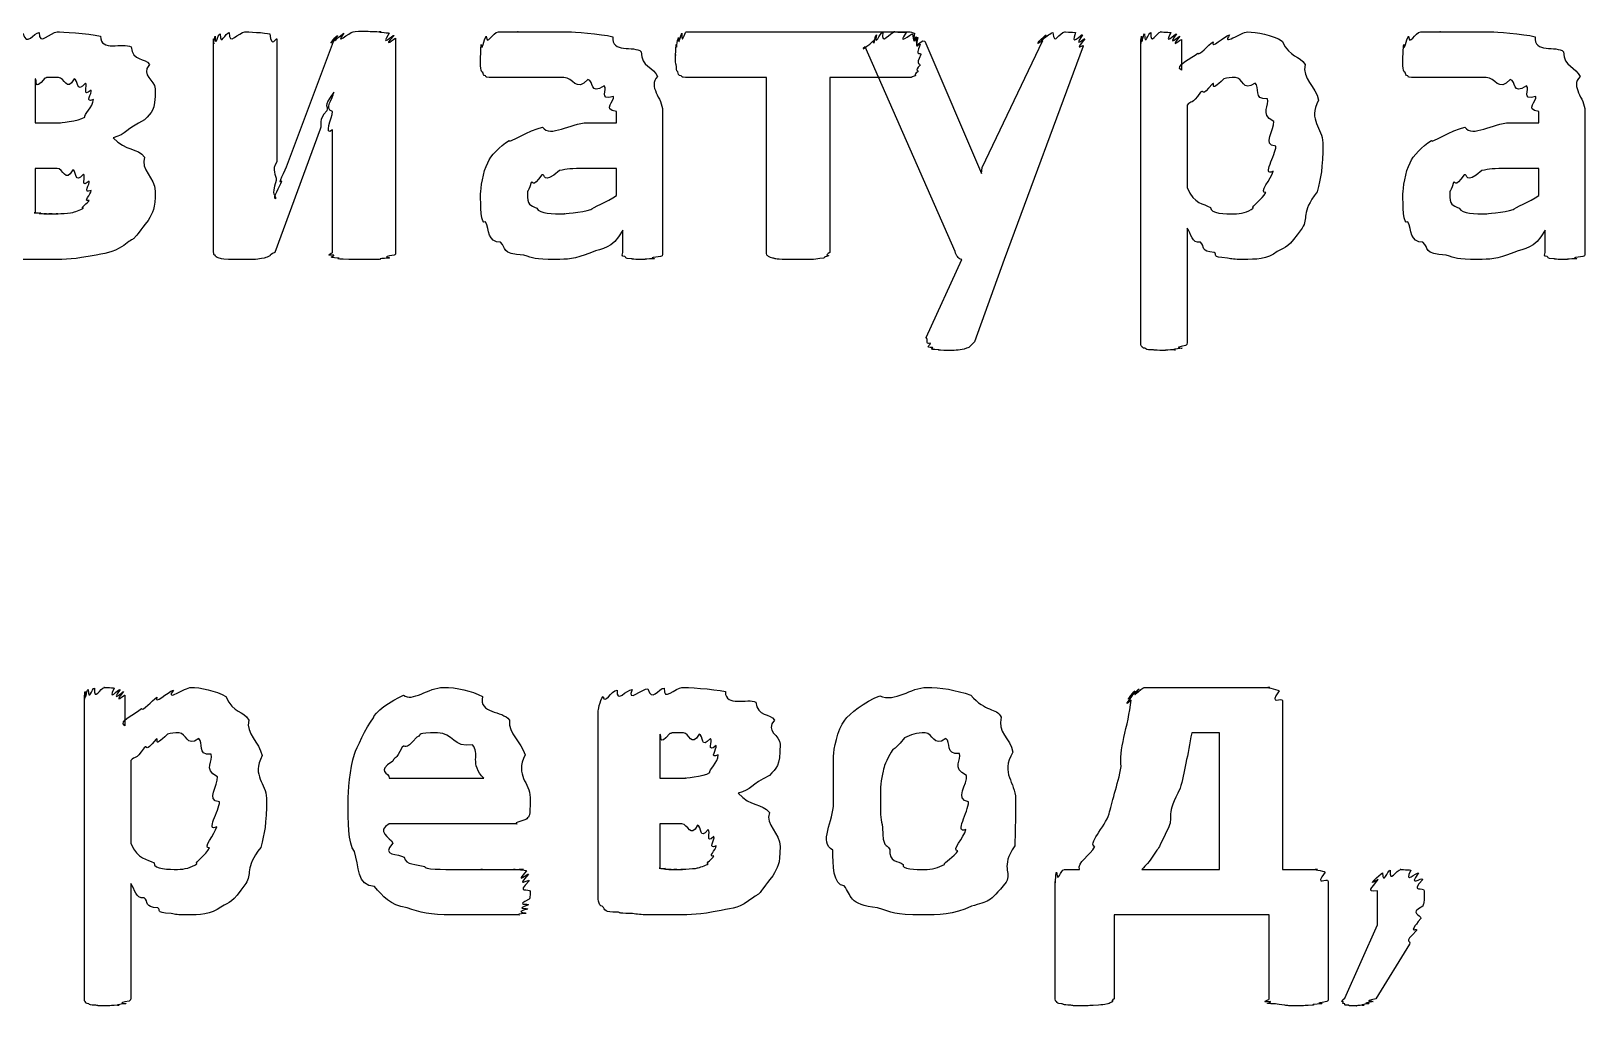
# Model space of a CAD drawing. Header units: millimetres. Extents: x 25 to 190, y 204 to 253.
# Drawn here: x 88.3 to 100.35, y 203.63 to 211.19 of the extents above; entities that cross this region are included whole.
import ezdxf

# ---------------------------------------------------------------- set-up
doc = ezdxf.new("R2010")
doc.units = ezdxf.units.MM
doc.layers.get('0').update_dxf_attribs({"linetype": 'CONTINUOUS'})

msp = doc.modelspace()

# ---------------------------------------------------------------- linework, layer by layer
at = {"color": 0}
for p, q in [((89.717, 209.471), (89.717, 211.125)), ((90.2077, 211.125), (90.2077, 210.172)), ((90.2903, 210.155), (90.6544, 211.125)), ((91.1281, 211.13), (91.1281, 209.471)), ((93.3813, 211.18), (95.1177, 211.18)), ((95.2306, 211.109), (95.6716, 210.083)), ((95.6772, 210.128), (96.1457, 211.114)), ((96.9063, 208.771), (96.9063, 211.12)), ((97.2206, 211.12), (97.2206, 210.882)), ((95.4677, 209.477), (94.7678, 211.064)), ((95.2003, 211.004), (95.2003, 211.004)), ((96.46, 211.07), (95.848, 209.416)), ((88.3324, 210.816), (88.3324, 210.475)), ((94.0043, 210.827), (93.376, 210.827)), ((94.0043, 209.471), (94.0043, 210.827)), ((95.1234, 210.827), (94.4947, 210.827)), ((94.4947, 210.827), (94.4947, 209.471)), ((88.7843, 210.657), (88.7843, 210.657)), ((97.2647, 210.613), (97.2647, 209.973)), ((92.8398, 210.475), (92.8398, 210.563)), ((93.1982, 210.568), (93.1982, 209.471)), ((99.9917, 210.475), (99.9917, 210.563)), ((100.35, 210.568), (100.35, 209.471)), ((88.3324, 210.475), (88.5306, 210.475)), ((90.5439, 210.425), (90.1912, 209.471)), ((90.6378, 209.471), (90.6378, 210.42)), ((92.6137, 210.475), (92.8398, 210.475)), ((99.7659, 210.475), (99.9917, 210.475)), ((97.9537, 210.293), (97.9537, 210.293)), ((98.3174, 210.32), (98.3174, 210.32)), ((88.5031, 210.122), (88.3324, 210.122)), ((88.3324, 210.122), (88.3324, 209.78)), ((92.8398, 210.122), (92.6028, 210.122)), ((92.8398, 209.912), (92.8398, 210.122)), ((95.6716, 210.083), (95.6772, 210.128)), ((99.9917, 210.122), (99.755, 210.122)), ((99.9917, 209.912), (99.9917, 210.122)), ((88.7677, 209.951), (88.7677, 209.951)), ((89.2637, 209.945), (89.2637, 209.945)), ((97.2647, 209.659), (97.2647, 208.771)), ((92.8896, 209.471), (92.8896, 209.642)), ((100.041, 209.471), (100.041, 209.642)), ((95.2419, 208.81), (95.5174, 209.416)), ((95.848, 209.416), (95.6165, 208.777)), ((88.7155, 203.691), (88.7155, 206.039)), ((89.0295, 206.039), (89.0295, 205.802)), ((96.9313, 206.099), (97.9068, 206.099)), ((92.698, 204.517), (92.698, 205.917)), ((98.0062, 205.995), (98.0062, 204.688)), ((93.1774, 205.736), (93.1774, 205.394)), ((97.5155, 205.747), (97.3007, 205.747)), ((97.5155, 204.688), (97.5155, 205.747)), ((93.6293, 205.576), (93.6293, 205.576)), ((89.0736, 205.532), (89.0736, 204.892)), ((91.0788, 205.394), (91.8118, 205.394)), ((93.1774, 205.394), (93.376, 205.394)), ((89.7625, 205.212), (89.7625, 205.212)), ((90.1266, 205.239), (90.1266, 205.239)), ((92.1702, 205.245), (92.1702, 205.184)), ((95.571, 205.212), (95.571, 205.212)), ((95.9347, 205.234), (95.9347, 205.234)), ((92.0655, 205.041), (91.0788, 205.041)), ((93.3482, 205.041), (93.1774, 205.041)), ((93.1774, 205.041), (93.1774, 204.699)), ((93.6128, 204.87), (93.6128, 204.87)), ((94.1091, 204.865), (94.1091, 204.865)), ((96.2424, 203.691), (96.2424, 204.595)), ((96.314, 204.688), (96.4297, 204.688)), ((96.9148, 204.688), (97.5155, 204.688)), ((98.0062, 204.688), (98.2761, 204.688)), ((98.359, 204.595), (98.359, 203.691)), ((89.0736, 204.578), (89.0736, 203.691)), ((98.7407, 204.258), (98.7407, 204.523)), ((99.1044, 204.523), (99.1044, 204.523)), ((97.9015, 204.336), (96.6996, 204.336)), ((96.6996, 204.336), (96.6996, 203.685)), ((97.9015, 203.685), (97.9015, 204.336)), ((98.4871, 203.691), (98.7407, 204.258)), ((98.9887, 204.109), (98.7294, 203.685))]:
    msp.add_line(p, q, dxfattribs=at)
for points in [[(88.2385, 211.169), (88.2675, 211.059), (88.3211, 211.175), (88.3652, 211.175)], [(88.3652, 211.175), (88.3557, 211.062), (88.4548, 211.18), (88.5031, 211.18)], [(88.5031, 211.18), (88.5321, 211.18), (88.743, 211.169), (88.8393, 211.147)], [(88.8393, 211.147), (88.8407, 211.022), (89.0129, 211.1), (89.0764, 211.064)], [(89.717, 211.125), (89.717, 211.033), (89.7199, 211.139), (89.7283, 211.147)], [(89.7283, 211.147), (89.7308, 211.048), (89.7474, 211.16), (89.7668, 211.164)], [(89.7668, 211.164), (89.7682, 211.059), (89.8081, 211.175), (89.8384, 211.175)], [(89.8384, 211.175), (89.8303, 211.062), (89.9114, 211.18), (89.9597, 211.18)], [(89.9597, 211.18), (89.9735, 211.18), (90.1196, 211.175), (90.1527, 211.164)], [(90.1527, 211.164), (90.1608, 211.044), (90.2077, 211.143), (90.2077, 211.125)], [(90.6544, 211.125), (90.5799, 211.037), (90.6653, 211.145), (90.6762, 211.153)], [(90.6762, 211.153), (90.606, 211.051), (90.7066, 211.165), (90.726, 211.169)], [(90.726, 211.169), (90.6459, 211.062), (90.7715, 211.18), (90.7976, 211.18)], [(90.7976, 211.18), (90.8156, 211.183), (90.8583, 211.186), (90.9024, 211.186)], [(90.9024, 211.186), (90.9038, 211.183), (90.9821, 211.183), (91.0124, 211.18)], [(91.0124, 211.18), (90.963, 211.18), (91.0636, 211.176), (91.0788, 211.169)], [(91.0788, 211.169), (90.9959, 211.051), (91.1091, 211.16), (91.1172, 211.153)], [(91.1172, 211.153), (91.0096, 211.037), (91.1281, 211.138), (91.1281, 211.13)], [(91.7924, 211.081), (91.7981, 211.018), (91.8118, 211.125), (91.8312, 211.147)], [(91.8312, 211.147), (91.8337, 211.062), (91.8806, 211.18), (91.9247, 211.18)], [(91.9247, 211.18), (91.9219, 211.18), (92.02, 211.18), (92.0792, 211.18)], [(92.0792, 211.18), (92.0404, 211.18), (92.2002, 211.18), (92.2666, 211.18)], [(92.2666, 211.18), (92.2941, 211.18), (92.4059, 211.18), (92.4761, 211.18)], [(92.4761, 211.18), (92.4952, 211.18), (92.7199, 211.166), (92.8123, 211.142)], [(92.8123, 211.142), (92.7971, 211.011), (92.9778, 211.077), (93.0328, 211.026)], [(93.3041, 211.081), (93.3055, 211.018), (93.3125, 211.121), (93.3207, 211.136)], [(93.3207, 211.136), (93.3207, 211.048), (93.3372, 211.161), (93.3482, 211.169)], [(93.3482, 211.169), (93.3429, 211.062), (93.3704, 211.18), (93.3813, 211.18)], [(94.7678, 211.064), (94.7057, 211.011), (94.845, 211.11), (94.845, 211.125)], [(94.845, 211.125), (94.8228, 211.04), (94.8475, 211.15), (94.8559, 211.158)], [(94.8559, 211.158), (94.8408, 211.055), (94.8835, 211.171), (94.9053, 211.175)], [(94.9053, 211.175), (94.8891, 211.062), (94.9621, 211.18), (94.9992, 211.18)], [(94.9992, 211.18), (94.9621, 211.18), (95.0655, 211.177), (95.0874, 211.175)], [(95.0874, 211.175), (95.0062, 211.059), (95.1258, 211.171), (95.1371, 211.164)], [(95.1177, 211.18), (95.1096, 211.18), (95.1399, 211.176), (95.1509, 211.169)], [(95.1509, 211.169), (95.1315, 211.048), (95.1699, 211.15), (95.1784, 211.136)], [(95.1371, 211.164), (95.1495, 211.048), (95.1604, 211.153), (95.1646, 211.142)], [(95.1784, 211.136), (95.1466, 211.018), (95.1907, 211.103), (95.195, 211.081)], [(95.1646, 211.142), (95.1604, 211.028), (95.1936, 211.122), (95.2306, 211.109)], [(96.1457, 211.114), (96.0494, 211.044), (96.1623, 211.154), (96.1732, 211.158)], [(96.1732, 211.158), (96.0713, 211.055), (96.2007, 211.171), (96.223, 211.175)], [(96.223, 211.175), (96.2339, 211.062), (96.2752, 211.18), (96.3165, 211.18)], [(96.3165, 211.18), (96.3069, 211.18), (96.3771, 211.177), (96.3993, 211.175)], [(96.3993, 211.175), (96.3553, 211.055), (96.4434, 211.165), (96.4544, 211.158)], [(96.4544, 211.158), (96.3771, 211.04), (96.471, 211.139), (96.471, 211.125)], [(96.471, 211.125), (96.3771, 211.011), (96.4667, 211.092), (96.46, 211.07)], [(96.9063, 211.12), (96.9063, 211.037), (96.9077, 211.143), (96.9119, 211.147)], [(96.9119, 211.147), (96.9133, 211.048), (96.9229, 211.16), (96.9338, 211.164)], [(96.9338, 211.164), (96.9395, 211.059), (96.9642, 211.175), (96.9836, 211.175)], [(96.9836, 211.175), (96.9793, 211.062), (97.0305, 211.18), (97.0608, 211.18)], [(97.0608, 211.18), (97.0414, 211.18), (97.1187, 211.177), (97.1381, 211.175)], [(97.1381, 211.175), (97.0788, 211.059), (97.1709, 211.171), (97.1822, 211.164)], [(97.1822, 211.164), (97.1049, 211.048), (97.2054, 211.154), (97.2097, 211.147)], [(97.2097, 211.147), (97.1158, 211.033), (97.2206, 211.13), (97.2206, 211.12)], [(97.3473, 211.015), (97.3585, 210.989), (97.4273, 211.081), (97.4686, 211.103)], [(97.4686, 211.103), (97.4425, 211.037), (97.554, 211.147), (97.5953, 211.158)], [(97.5953, 211.158), (97.5265, 211.062), (97.6849, 211.18), (97.7332, 211.18)], [(97.7332, 211.18), (97.7995, 211.18), (97.929, 211.156), (98.0034, 211.109)], [(98.0034, 211.109), (98.0641, 210.971), (98.1357, 211.004), (98.1798, 210.927)], [(98.9446, 211.081), (98.9499, 211.018), (98.9637, 211.125), (98.9831, 211.147)], [(98.9831, 211.147), (98.9859, 211.062), (99.0328, 211.18), (99.0769, 211.18)], [(99.0769, 211.18), (99.0741, 211.18), (99.1718, 211.18), (99.2311, 211.18)], [(99.2311, 211.18), (99.1926, 211.18), (99.3525, 211.18), (99.4184, 211.18)], [(99.4184, 211.18), (99.4463, 211.18), (99.5578, 211.18), (99.628, 211.18)], [(99.628, 211.18), (99.6474, 211.18), (99.8721, 211.166), (99.9642, 211.142)], [(99.9642, 211.142), (99.949, 211.011), (100.13, 211.077), (100.185, 211.026)], [(89.0764, 211.064), (89.0873, 210.949), (89.1893, 210.982), (89.2196, 210.927)], [(91.7871, 210.982), (91.7871, 210.973), (91.7885, 211.059), (91.7924, 211.081)], [(91.7871, 210.916), (91.7871, 210.907), (91.7871, 210.96), (91.7871, 210.982)], [(93.0328, 211.026), (93.0286, 210.907), (93.1333, 210.91), (93.1594, 210.833)], [(93.2988, 211.004), (93.2988, 210.973), (93.3002, 211.059), (93.3041, 211.081)], [(93.3041, 210.927), (93.2988, 210.916), (93.2988, 210.973), (93.2988, 211.004)], [(95.195, 211.081), (95.1537, 210.973), (95.2003, 211.033), (95.2003, 211.004)], [(95.2003, 211.004), (95.1537, 210.911), (95.1978, 210.943), (95.195, 210.921)], [(97.2206, 210.882), (97.1599, 210.916), (97.306, 210.978), (97.3473, 211.015)], [(98.939, 210.982), (98.939, 210.973), (98.9404, 211.059), (98.9446, 211.081)], [(98.939, 210.916), (98.939, 210.907), (98.939, 210.96), (98.939, 210.982)], [(100.185, 211.026), (100.181, 210.907), (100.285, 210.91), (100.312, 210.833)], [(89.2196, 210.927), (89.1452, 210.838), (89.2637, 210.808), (89.2637, 210.739)], [(91.8034, 210.866), (91.7896, 210.867), (91.7896, 210.896), (91.7871, 210.916)], [(91.8256, 210.838), (91.8048, 210.841), (91.8104, 210.855), (91.8034, 210.866)], [(93.3154, 210.871), (93.3055, 210.871), (93.3069, 210.905), (93.3041, 210.927)], [(93.3429, 210.838), (93.3168, 210.841), (93.3221, 210.856), (93.3154, 210.871)], [(95.1784, 210.871), (95.1357, 210.841), (95.1674, 210.845), (95.1562, 210.838)], [(95.195, 210.921), (95.1466, 210.871), (95.1851, 210.885), (95.1784, 210.871)], [(98.1798, 210.927), (98.1548, 210.816), (98.2624, 210.757), (98.2846, 210.651)], [(98.9556, 210.866), (98.9418, 210.867), (98.9418, 210.896), (98.939, 210.916)], [(98.9775, 210.838), (98.957, 210.841), (98.9623, 210.855), (98.9556, 210.866)], [(88.4093, 210.822), (88.3116, 210.706), (88.3543, 210.819), (88.3324, 210.816)], [(88.5141, 210.827), (88.3737, 210.827), (88.4424, 210.825), (88.4093, 210.822)], [(88.6354, 210.816), (88.5762, 210.709), (88.561, 210.827), (88.5141, 210.827)], [(88.7236, 210.783), (88.6464, 210.695), (88.6714, 210.808), (88.6354, 210.816)], [(88.7677, 210.728), (88.6905, 210.665), (88.7458, 210.768), (88.7236, 210.783)], [(89.2637, 210.739), (89.2637, 210.555), (89.2362, 210.563), (89.1812, 210.497)], [(91.8531, 210.827), (91.8199, 210.827), (91.8326, 210.83), (91.8256, 210.838)], [(91.9247, 210.827), (91.845, 210.827), (91.8669, 210.827), (91.8531, 210.827)], [(92.0461, 210.827), (91.911, 210.827), (91.9579, 210.827), (91.9247, 210.827)], [(92.2115, 210.827), (92.1247, 210.827), (92.093, 210.827), (92.0461, 210.827)], [(92.432, 210.827), (92.2528, 210.827), (92.2775, 210.827), (92.2115, 210.827)], [(92.6193, 210.811), (92.5255, 210.709), (92.505, 210.827), (92.432, 210.827)], [(92.746, 210.761), (92.6275, 210.687), (92.6705, 210.8), (92.6193, 210.811)], [(92.8176, 210.679), (92.6938, 210.643), (92.7791, 210.739), (92.746, 210.761)], [(93.1594, 210.833), (93.0797, 210.753), (93.1982, 210.668), (93.1982, 210.568)], [(93.376, 210.827), (93.3387, 210.827), (93.3538, 210.83), (93.3429, 210.838)], [(95.1562, 210.838), (95.1135, 210.827), (95.1343, 210.827), (95.1234, 210.827)], [(97.463, 210.778), (97.3653, 210.662), (97.4026, 210.741), (97.3695, 210.712)], [(97.5512, 210.816), (97.4245, 210.695), (97.4919, 210.796), (97.463, 210.778)], [(97.6394, 210.827), (97.6009, 210.827), (97.5801, 210.823), (97.5512, 210.816)], [(97.7939, 210.783), (97.6919, 210.709), (97.7015, 210.827), (97.6394, 210.827)], [(97.8877, 210.662), (97.7731, 210.651), (97.8337, 210.753), (97.7939, 210.783)], [(99.0053, 210.827), (98.9722, 210.827), (98.9845, 210.83), (98.9775, 210.838)], [(99.0769, 210.827), (98.9969, 210.827), (99.0191, 210.827), (99.0053, 210.827)], [(99.1979, 210.827), (99.0632, 210.827), (99.1097, 210.827), (99.0769, 210.827)], [(99.3634, 210.827), (99.2766, 210.827), (99.2449, 210.827), (99.1979, 210.827)], [(99.5839, 210.827), (99.4047, 210.827), (99.4297, 210.827), (99.3634, 210.827)], [(99.7712, 210.811), (99.6777, 210.709), (99.6569, 210.827), (99.5839, 210.827)], [(99.8982, 210.761), (99.7797, 210.687), (99.8224, 210.8), (99.7712, 210.811)], [(99.9698, 210.679), (99.8456, 210.643), (99.9314, 210.739), (99.8982, 210.761)], [(100.312, 210.833), (100.232, 210.753), (100.35, 210.668), (100.35, 210.568)], [(88.7843, 210.657), (88.7084, 210.621), (88.7786, 210.706), (88.7677, 210.728)], [(88.718, 210.519), (88.7084, 210.537), (88.7843, 210.597), (88.7843, 210.657)], [(90.6487, 210.712), (90.5549, 210.585), (90.6117, 210.615), (90.5937, 210.568)], [(90.6378, 210.563), (90.5686, 210.585), (90.6445, 210.663), (90.6487, 210.712)], [(92.8398, 210.563), (92.7241, 210.577), (92.8317, 210.645), (92.8176, 210.679)], [(97.3695, 210.712), (97.2993, 210.607), (97.3007, 210.652), (97.2647, 210.613)], [(97.9371, 210.486), (97.8214, 210.548), (97.9124, 210.61), (97.8877, 210.662)], [(98.2846, 210.651), (98.1989, 210.488), (98.3174, 210.438), (98.3174, 210.32)], [(99.9917, 210.563), (99.876, 210.577), (99.9836, 210.645), (99.9698, 210.679)], [(88.5306, 210.475), (88.5031, 210.475), (88.6739, 210.488), (88.718, 210.519)], [(89.1812, 210.497), (89.0351, 210.426), (89.0446, 210.388), (88.9385, 210.359)], [(90.5937, 210.568), (90.5221, 210.488), (90.5619, 210.472), (90.5439, 210.425)], [(90.6378, 210.42), (90.5662, 210.367), (90.6378, 210.514), (90.6378, 210.563)], [(92.0076, 210.337), (92.0034, 210.312), (92.1632, 210.42), (92.2666, 210.441)], [(92.2666, 210.441), (92.3272, 210.356), (92.4842, 210.475), (92.6137, 210.475)], [(97.9537, 210.293), (97.8394, 210.301), (97.948, 210.422), (97.9371, 210.486)], [(99.1595, 210.337), (99.1553, 210.312), (99.3151, 210.42), (99.4184, 210.441)], [(99.4184, 210.441), (99.4791, 210.356), (99.6364, 210.475), (99.7659, 210.475)], [(88.9385, 210.359), (89.0351, 210.254), (89.1261, 210.283), (89.1812, 210.21)], [(91.8422, 210.166), (91.864, 210.221), (91.9371, 210.293), (92.0076, 210.337)], [(97.9318, 210.1), (97.8394, 210.052), (97.9537, 210.227), (97.9537, 210.293)], [(98.3174, 210.32), (98.3174, 210.114), (98.3022, 210.053), (98.2733, 209.94)], [(98.994, 210.166), (99.0163, 210.221), (99.0893, 210.293), (99.1595, 210.337)], [(89.1812, 210.21), (89.1452, 210.111), (89.2637, 210.052), (89.2637, 209.945)], [(90.2077, 210.172), (90.1608, 210.107), (90.2049, 210.075), (90.2021, 210.028)], [(90.2462, 210.023), (90.2021, 209.981), (90.2751, 210.111), (90.2903, 210.155)], [(91.7871, 209.924), (91.7871, 209.963), (91.8048, 210.096), (91.8422, 210.166)], [(98.939, 209.924), (98.939, 209.963), (98.957, 210.096), (98.994, 210.166)], [(88.6245, 210.111), (88.5694, 210.003), (88.55, 210.122), (88.5031, 210.122)], [(88.707, 210.078), (88.6354, 209.99), (88.6576, 210.102), (88.6245, 210.111)], [(88.7511, 210.023), (88.6795, 209.959), (88.7293, 210.063), (88.707, 210.078)], [(88.7677, 209.951), (88.6975, 209.919), (88.7621, 210.003), (88.7511, 210.023)], [(90.2021, 210.028), (90.158, 209.893), (90.1996, 209.932), (90.1968, 209.885)], [(90.1968, 209.885), (90.1718, 209.893), (90.231, 209.979), (90.2462, 210.023)], [(92.1784, 210.012), (92.1466, 209.908), (92.1508, 209.963), (92.1508, 209.935)], [(92.2609, 210.072), (92.184, 209.956), (92.1964, 210.036), (92.1784, 210.012)], [(92.3989, 210.105), (92.257, 209.985), (92.2969, 210.086), (92.2609, 210.072)], [(92.6028, 210.122), (92.4885, 210.122), (92.4567, 210.116), (92.3989, 210.105)], [(97.8764, 209.935), (97.8133, 209.93), (97.9205, 210.041), (97.9318, 210.1)], [(99.3302, 210.012), (99.2988, 209.908), (99.3027, 209.963), (99.3027, 209.935)], [(99.4131, 210.072), (99.3359, 209.956), (99.3482, 210.036), (99.3302, 210.012)], [(99.5507, 210.105), (99.4089, 209.985), (99.4488, 210.086), (99.4131, 210.072)], [(99.755, 210.122), (99.6403, 210.122), (99.6086, 210.116), (99.5507, 210.105)], [(88.7511, 209.874), (88.6975, 209.86), (88.7677, 209.921), (88.7677, 209.951)], [(89.2637, 209.945), (89.2637, 209.802), (89.2447, 209.786), (89.2087, 209.719)], [(91.8256, 209.708), (91.7871, 209.673), (91.7871, 209.842), (91.7871, 209.924)], [(92.1508, 209.935), (92.1466, 209.827), (92.1741, 209.842), (92.2225, 209.813)], [(92.6412, 209.802), (92.6539, 209.816), (92.7696, 209.864), (92.8398, 209.912)], [(97.2647, 209.973), (97.3254, 209.838), (97.3875, 209.854), (97.4467, 209.819)], [(97.7773, 209.813), (97.7621, 209.827), (97.8503, 209.882), (97.8764, 209.935)], [(98.2733, 209.94), (98.1438, 209.772), (98.2087, 209.736), (98.1576, 209.659)], [(98.9775, 209.708), (98.939, 209.673), (98.939, 209.842), (98.939, 209.924)], [(99.3027, 209.935), (99.2988, 209.827), (99.3263, 209.842), (99.3743, 209.813)], [(99.7934, 209.802), (99.8058, 209.816), (99.9215, 209.864), (99.9917, 209.912)], [(88.3324, 209.78), (88.3049, 209.776), (88.3613, 209.778), (88.3765, 209.775)], [(88.3765, 209.775), (88.3338, 209.772), (88.4054, 209.772), (88.4206, 209.769)], [(88.4206, 209.769), (88.3627, 209.769), (88.4495, 209.769), (88.4647, 209.769)], [(88.4647, 209.769), (88.3931, 209.769), (88.4936, 209.769), (88.5088, 209.769)], [(88.5088, 209.769), (88.4509, 209.769), (88.5913, 209.772), (88.6245, 209.78)], [(88.6245, 209.78), (88.6354, 209.783), (88.6852, 209.798), (88.707, 209.813)], [(88.707, 209.813), (88.6795, 209.816), (88.743, 209.852), (88.7511, 209.874)], [(92.2225, 209.813), (92.2457, 209.769), (92.3452, 209.769), (92.4373, 209.769)], [(92.4373, 209.769), (92.4112, 209.769), (92.5781, 209.78), (92.6412, 209.802)], [(97.4467, 209.819), (97.4425, 209.769), (97.5653, 209.769), (97.6284, 209.769)], [(97.6284, 209.769), (97.681, 209.769), (97.736, 209.783), (97.7773, 209.813)], [(99.3743, 209.813), (99.398, 209.769), (99.4971, 209.769), (99.5895, 209.769)], [(99.5895, 209.769), (99.5634, 209.769), (99.7299, 209.78), (99.7934, 209.802)], [(89.2087, 209.719), (89.0764, 209.551), (89.1261, 209.598), (89.0598, 209.554)], [(91.9413, 209.549), (91.8422, 209.549), (91.8545, 209.645), (91.8256, 209.708)], [(97.3695, 209.549), (97.2993, 209.538), (97.3007, 209.617), (97.2647, 209.659)], [(98.1576, 209.659), (98.0419, 209.5), (98.0419, 209.521), (97.9646, 209.477)], [(99.0935, 209.549), (98.994, 209.549), (99.0064, 209.645), (98.9775, 209.708)], [(89.0598, 209.554), (88.9441, 209.463), (88.9081, 209.474), (88.8062, 209.449)], [(92.1233, 209.449), (91.9413, 209.46), (91.9924, 209.504), (91.9413, 209.549)], [(92.8896, 209.642), (92.8014, 209.489), (92.735, 209.507), (92.6469, 209.471)], [(97.4743, 209.471), (97.3695, 209.474), (97.4051, 209.518), (97.3695, 209.549)], [(99.2752, 209.449), (99.0935, 209.46), (99.1443, 209.504), (99.0935, 209.549)], [(100.041, 209.642), (99.9532, 209.489), (99.8873, 209.507), (99.7991, 209.471)], [(88.3324, 209.416), (88.2523, 209.416), (88.2565, 209.416), (88.2167, 209.416)], [(88.4534, 209.416), (88.3296, 209.416), (88.3722, 209.416), (88.3324, 209.416)], [(88.8062, 209.449), (88.6245, 209.416), (88.5885, 209.416), (88.4534, 209.416)], [(89.7283, 209.449), (89.717, 209.445), (89.717, 209.463), (89.717, 209.471)], [(89.7611, 209.427), (89.7308, 209.43), (89.735, 209.441), (89.7283, 209.449)], [(89.8331, 209.416), (89.764, 209.419), (89.7791, 209.423), (89.7611, 209.427)], [(89.9432, 209.416), (89.8232, 209.416), (89.862, 209.416), (89.8331, 209.416)], [(90.0423, 209.416), (89.9072, 209.416), (89.983, 209.416), (89.9432, 209.416)], [(90.1086, 209.427), (90.0769, 209.419), (90.0673, 209.419), (90.0423, 209.416)], [(90.1527, 209.444), (90.1139, 209.427), (90.1266, 209.43), (90.1086, 209.427)], [(90.1912, 209.471), (90.1361, 209.441), (90.1637, 209.451), (90.1527, 209.444)], [(90.6487, 209.449), (90.5662, 209.445), (90.6378, 209.463), (90.6378, 209.471)], [(90.6872, 209.427), (90.5799, 209.43), (90.6558, 209.441), (90.6487, 209.449)], [(90.7644, 209.416), (90.6212, 209.419), (90.7094, 209.423), (90.6872, 209.427)], [(90.8858, 209.416), (90.8004, 209.416), (90.7976, 209.416), (90.7644, 209.416)], [(91.0015, 209.416), (90.8967, 209.416), (90.9327, 209.416), (90.8858, 209.416)], [(91.0788, 209.427), (90.9588, 209.419), (91.0347, 209.419), (91.0015, 209.416)], [(91.1172, 209.449), (90.9959, 209.43), (91.0967, 209.434), (91.0788, 209.427)], [(91.1281, 209.471), (91.1281, 209.445), (91.1243, 209.456), (91.1172, 209.449)], [(92.3657, 209.416), (92.2017, 209.416), (92.1964, 209.427), (92.1233, 209.449)], [(92.6469, 209.471), (92.5064, 209.416), (92.4648, 209.416), (92.3657, 209.416)], [(92.9058, 209.439), (92.8744, 209.439), (92.8896, 209.456), (92.8896, 209.471)], [(92.9555, 209.422), (92.8963, 209.423), (92.9171, 209.43), (92.9058, 209.439)], [(93.0437, 209.416), (92.9404, 209.416), (92.9778, 209.418), (92.9555, 209.422)], [(93.1319, 209.422), (93.0176, 209.416), (93.0836, 209.416), (93.0437, 209.416)], [(93.1817, 209.439), (93.0575, 209.423), (93.1541, 209.425), (93.1319, 209.422)], [(93.1982, 209.471), (93.1982, 209.439), (93.1926, 209.445), (93.1817, 209.439)], [(94.0153, 209.444), (94.0043, 209.441), (94.0043, 209.46), (94.0043, 209.471)], [(94.0537, 209.427), (94.0181, 209.43), (94.0223, 209.44), (94.0153, 209.444)], [(94.1257, 209.416), (94.0551, 209.419), (94.0717, 209.423), (94.0537, 209.427)], [(94.2467, 209.416), (94.1172, 209.416), (94.1585, 209.416), (94.1257, 209.416)], [(94.3681, 209.416), (94.3349, 209.416), (94.2979, 209.416), (94.2467, 209.416)], [(94.4453, 209.427), (94.397, 209.419), (94.4012, 209.419), (94.3681, 209.416)], [(94.4838, 209.444), (94.4344, 209.43), (94.4633, 209.434), (94.4453, 209.427)], [(94.4947, 209.471), (94.4481, 209.441), (94.4908, 209.451), (94.4838, 209.444)], [(95.4842, 209.439), (95.4761, 209.441), (95.4705, 209.462), (95.4677, 209.477)], [(95.5174, 209.416), (95.4952, 209.419), (95.4952, 209.427), (95.4842, 209.439)], [(97.579, 209.427), (97.4383, 209.434), (97.5099, 209.452), (97.4743, 209.471)], [(97.7, 209.416), (97.6256, 209.416), (97.6147, 209.419), (97.579, 209.427)], [(97.9646, 209.477), (97.8877, 209.416), (97.7995, 209.416), (97.7, 209.416)], [(99.5179, 209.416), (99.3539, 209.416), (99.3482, 209.427), (99.2752, 209.449)], [(99.7991, 209.471), (99.6583, 209.416), (99.617, 209.416), (99.5179, 209.416)], [(100.058, 209.439), (100.026, 209.439), (100.041, 209.456), (100.041, 209.471)], [(100.108, 209.422), (100.048, 209.423), (100.069, 209.43), (100.058, 209.439)], [(100.196, 209.416), (100.093, 209.416), (100.13, 209.418), (100.108, 209.422)], [(100.284, 209.422), (100.169, 209.416), (100.236, 209.416), (100.196, 209.416)], [(100.334, 209.439), (100.21, 209.423), (100.306, 209.425), (100.284, 209.422)], [(100.35, 209.471), (100.35, 209.439), (100.344, 209.445), (100.334, 209.439)], [(95.2747, 208.766), (95.2267, 208.759), (95.2638, 208.792), (95.2419, 208.81)], [(95.2913, 208.733), (95.2267, 208.733), (95.2747, 208.752), (95.2747, 208.766)], [(95.3354, 208.716), (95.2486, 208.719), (95.3022, 208.726), (95.2913, 208.733)], [(95.4183, 208.711), (95.2885, 208.711), (95.3576, 208.714), (95.3354, 208.716)], [(95.5559, 208.727), (95.5022, 208.711), (95.48, 208.711), (95.4183, 208.711)], [(95.6165, 208.777), (95.5643, 208.733), (95.589, 208.738), (95.5559, 208.727)], [(96.9119, 208.744), (96.9063, 208.741), (96.9063, 208.76), (96.9063, 208.771)], [(96.9395, 208.727), (96.9176, 208.726), (96.9186, 208.737), (96.9119, 208.744)], [(96.9945, 208.716), (96.9423, 208.715), (96.9532, 208.72), (96.9395, 208.727)], [(97.0827, 208.711), (96.9906, 208.711), (97.0195, 208.714), (96.9945, 208.716)], [(97.1709, 208.716), (97.0608, 208.711), (97.1187, 208.711), (97.0827, 208.711)], [(97.2263, 208.727), (97.1077, 208.715), (97.1959, 208.716), (97.1709, 208.716)], [(97.2538, 208.749), (97.1338, 208.726), (97.24, 208.732), (97.2263, 208.727)], [(97.2647, 208.771), (97.2619, 208.744), (97.2605, 208.758), (97.2538, 208.749)], [(88.7155, 206.039), (88.7155, 205.956), (88.7166, 206.062), (88.7208, 206.066)], [(88.7208, 206.066), (88.7222, 205.967), (88.7317, 206.079), (88.743, 206.083)], [(88.743, 206.083), (88.7483, 205.978), (88.7734, 206.094), (88.7924, 206.094)], [(88.7924, 206.094), (88.7885, 205.981), (88.8393, 206.099), (88.8697, 206.099)], [(88.8697, 206.099), (88.8503, 206.099), (88.9275, 206.097), (88.9469, 206.094)], [(88.9469, 206.094), (88.8877, 205.978), (88.9801, 206.09), (88.991, 206.083)], [(88.991, 206.083), (88.9138, 205.967), (89.0143, 206.073), (89.0185, 206.066)], [(89.0185, 206.066), (88.9247, 205.952), (89.0295, 206.05), (89.0295, 206.039)], [(89.2775, 206.022), (89.2514, 205.956), (89.3632, 206.066), (89.4045, 206.077)], [(89.4045, 206.077), (89.3353, 205.981), (89.4941, 206.099), (89.5421, 206.099)], [(89.5421, 206.099), (89.6084, 206.099), (89.7378, 206.074), (89.8123, 206.028)], [(90.9574, 205.862), (90.9532, 205.901), (91.0967, 205.998), (91.1888, 206.039)], [(91.1888, 206.039), (91.2551, 205.981), (91.3832, 206.099), (91.4975, 206.099)], [(91.4975, 206.099), (91.6037, 206.099), (91.7152, 206.074), (91.8009, 206.028)], [(92.7365, 206.028), (92.7488, 205.963), (92.7985, 206.073), (92.8469, 206.077)], [(92.8469, 206.077), (92.8328, 205.97), (92.921, 206.083), (92.9626, 206.083)], [(92.9626, 206.083), (92.9143, 205.974), (93.0423, 206.089), (93.0836, 206.089)], [(93.0836, 206.089), (93.1125, 205.978), (93.1665, 206.094), (93.2106, 206.094)], [(93.2106, 206.094), (93.2007, 205.981), (93.3002, 206.099), (93.3482, 206.099)], [(93.3482, 206.099), (93.3771, 206.099), (93.5881, 206.089), (93.6847, 206.066)], [(93.6847, 206.066), (93.6858, 205.941), (93.8583, 206.019), (93.9214, 205.984)], [(94.6118, 205.846), (94.645, 205.893), (94.7635, 205.989), (94.8821, 206.033)], [(94.8821, 206.033), (95.0006, 205.981), (95.1248, 206.099), (95.2458, 206.099)], [(95.2458, 206.099), (95.3534, 206.099), (95.4733, 206.079), (95.5876, 206.039)], [(95.5876, 206.039), (95.7033, 205.904), (95.7834, 205.945), (95.8247, 205.868)], [(96.8319, 206), (96.7564, 205.93), (96.8389, 206.028), (96.8431, 206.039)], [(96.8431, 206.039), (96.7631, 205.956), (96.8513, 206.063), (96.8597, 206.072)], [(96.8597, 206.072), (96.7825, 205.97), (96.8816, 206.084), (96.8925, 206.089)], [(96.8925, 206.089), (96.8043, 205.981), (96.9162, 206.099), (96.9313, 206.099)], [(97.9068, 206.099), (97.8517, 206.099), (97.9593, 206.09), (97.9784, 206.072)], [(97.9784, 206.072), (97.8877, 205.948), (98.0062, 206.03), (98.0062, 205.995)], [(89.0295, 205.802), (88.9688, 205.835), (89.1148, 205.897), (89.1565, 205.934)], [(89.1565, 205.934), (89.1674, 205.908), (89.2362, 206), (89.2775, 206.022)], [(89.8123, 206.028), (89.873, 205.89), (89.9446, 205.923), (89.9887, 205.846)], [(91.8009, 206.028), (91.7734, 205.89), (91.9551, 205.923), (92.0101, 205.846)], [(92.698, 205.917), (92.698, 205.908), (92.7104, 206.001), (92.7365, 206.028)], [(93.9214, 205.984), (93.9327, 205.868), (94.0347, 205.901), (94.065, 205.846)], [(96.7549, 205.487), (96.7299, 205.599), (96.81, 205.802), (96.8319, 206)], [(89.9887, 205.846), (89.964, 205.736), (90.0712, 205.677), (90.0934, 205.57)], [(90.8085, 205.581), (90.8279, 205.628), (90.8939, 205.785), (90.9574, 205.862)], [(92.0101, 205.846), (92.0006, 205.736), (92.1053, 205.678), (92.1314, 205.576)], [(94.065, 205.846), (93.9906, 205.758), (94.1091, 205.727), (94.1091, 205.659)], [(94.5236, 205.565), (94.5236, 205.617), (94.5526, 205.769), (94.6118, 205.846)], [(95.8247, 205.868), (95.7873, 205.753), (95.8977, 205.704), (95.9129, 205.598)], [(89.2722, 205.697), (89.1741, 205.581), (89.2115, 205.66), (89.1783, 205.631)], [(89.3604, 205.736), (89.2334, 205.614), (89.3011, 205.715), (89.2722, 205.697)], [(89.4486, 205.747), (89.4098, 205.747), (89.3893, 205.742), (89.3604, 205.736)], [(89.6027, 205.703), (89.5008, 205.628), (89.5103, 205.747), (89.4486, 205.747)], [(89.6966, 205.581), (89.5823, 205.57), (89.6426, 205.672), (89.6027, 205.703)], [(91.2936, 205.714), (91.1888, 205.588), (91.211, 205.669), (91.1779, 205.636)], [(91.4534, 205.747), (91.2798, 205.747), (91.3405, 205.736), (91.2936, 205.714)], [(91.7236, 205.653), (91.5776, 205.628), (91.5748, 205.747), (91.4534, 205.747)], [(93.2547, 205.741), (93.1566, 205.625), (93.1997, 205.738), (93.1774, 205.736)], [(93.3595, 205.747), (93.2187, 205.747), (93.2878, 205.744), (93.2547, 205.741)], [(93.4805, 205.736), (93.4212, 205.628), (93.406, 205.747), (93.3595, 205.747)], [(93.5687, 205.703), (93.4918, 205.614), (93.5164, 205.727), (93.4805, 205.736)], [(93.6128, 205.648), (93.5359, 205.584), (93.5909, 205.687), (93.5687, 205.703)], [(95.075, 205.708), (94.9674, 205.577), (94.9992, 205.645), (94.9702, 205.598)], [(95.2348, 205.747), (95.1699, 205.747), (95.1191, 205.733), (95.075, 205.708)], [(95.3946, 205.703), (95.2955, 205.628), (95.2969, 205.747), (95.2348, 205.747)], [(95.4994, 205.587), (95.3837, 205.573), (95.4387, 205.677), (95.3946, 205.703)], [(97.3007, 205.747), (97.2704, 205.577), (97.2414, 205.434), (97.2125, 205.317)], [(89.1783, 205.631), (89.1081, 205.526), (89.1095, 205.572), (89.0736, 205.532)], [(89.746, 205.405), (89.6303, 205.467), (89.7213, 205.529), (89.6966, 205.581)], [(90.0934, 205.57), (90.0081, 205.408), (90.1266, 205.357), (90.1266, 205.239)], [(90.7591, 205.212), (90.7591, 205.291), (90.7754, 205.471), (90.8085, 205.581)], [(91.1779, 205.636), (91.1257, 205.526), (91.1243, 205.57), (91.1063, 205.526)], [(91.8118, 205.394), (91.6989, 205.504), (91.7857, 205.589), (91.7236, 205.653)], [(92.1314, 205.576), (92.0517, 205.412), (92.1702, 205.362), (92.1702, 205.245)], [(93.6293, 205.576), (93.5535, 205.54), (93.624, 205.625), (93.6128, 205.648)], [(93.5634, 205.438), (93.5535, 205.456), (93.6293, 205.516), (93.6293, 205.576)], [(94.1091, 205.659), (94.1091, 205.474), (94.0816, 205.482), (94.0262, 205.416)], [(94.5236, 205.201), (94.5236, 205.28), (94.5236, 205.455), (94.5236, 205.565)], [(94.9702, 205.598), (94.9096, 205.482), (94.918, 205.493), (94.9043, 205.427)], [(95.5544, 205.416), (95.4345, 205.474), (95.5241, 205.539), (95.4994, 205.587)], [(95.9129, 205.598), (95.8162, 205.423), (95.9347, 205.369), (95.9347, 205.234)], [(91.1063, 205.526), (90.9712, 205.441), (91.0788, 205.441), (91.0788, 205.394)], [(93.376, 205.394), (93.3482, 205.394), (93.5193, 205.408), (93.5634, 205.438)], [(96.6611, 205.118), (96.6749, 205.195), (96.7285, 205.344), (96.7549, 205.487)], [(89.7625, 205.212), (89.6482, 205.22), (89.7572, 205.341), (89.746, 205.405)], [(94.0262, 205.416), (93.8802, 205.346), (93.89, 205.307), (93.7839, 205.278)], [(94.9043, 205.427), (94.8835, 205.353), (94.8877, 205.296), (94.8877, 205.223)], [(95.571, 205.212), (95.4567, 205.228), (95.5657, 205.353), (95.5544, 205.416)], [(97.2125, 205.317), (97.0979, 205.107), (97.1571, 205.099), (97.1243, 205.019)], [(89.7407, 205.019), (89.6482, 204.971), (89.7625, 205.146), (89.7625, 205.212)], [(90.1266, 205.239), (90.1266, 205.033), (90.1114, 204.972), (90.0825, 204.859)], [(90.8085, 204.826), (90.7591, 204.889), (90.7591, 205.064), (90.7591, 205.212)], [(93.7839, 205.278), (93.8802, 205.173), (93.9712, 205.202), (94.0262, 205.129)], [(94.5183, 204.837), (94.4051, 204.894), (94.5236, 205.064), (94.5236, 205.201)], [(94.8877, 205.223), (94.8835, 205.088), (94.893, 205.08), (94.9043, 205.014)], [(95.5492, 204.997), (95.4567, 204.96), (95.571, 205.135), (95.571, 205.212)], [(95.9347, 205.234), (95.9347, 205.037), (95.9323, 204.98), (95.9294, 204.87)], [(92.1371, 205.074), (92.0076, 205.041), (92.0902, 205.041), (92.0655, 205.041)], [(92.1702, 205.184), (92.1702, 205.085), (92.159, 205.096), (92.1371, 205.074)], [(94.0262, 205.129), (93.9906, 205.03), (94.1091, 204.971), (94.1091, 204.865)], [(96.551, 204.865), (96.4875, 204.876), (96.628, 205.019), (96.6611, 205.118)], [(89.6856, 204.854), (89.6221, 204.85), (89.7297, 204.96), (89.7407, 205.019)], [(91.0788, 205.041), (90.9712, 204.986), (91.0869, 204.936), (91.1063, 204.892)], [(93.4695, 205.03), (93.4145, 204.923), (93.3951, 205.041), (93.3482, 205.041)], [(93.5524, 204.997), (93.4805, 204.909), (93.5027, 205.022), (93.4695, 205.03)], [(93.5965, 204.942), (93.5246, 204.879), (93.5743, 204.982), (93.5524, 204.997)], [(94.9043, 205.014), (94.9053, 204.843), (94.9332, 204.894), (94.9593, 204.843)], [(95.4885, 204.832), (95.4306, 204.832), (95.5379, 204.934), (95.5492, 204.997)], [(97.1243, 205.019), (97.0319, 204.827), (97.0552, 204.871), (97.0195, 204.821)], [(89.0736, 204.892), (89.1342, 204.757), (89.1963, 204.774), (89.2556, 204.738)], [(89.5862, 204.732), (89.571, 204.746), (89.6592, 204.801), (89.6856, 204.854)], [(90.0825, 204.859), (89.9527, 204.691), (90.0176, 204.655), (89.9664, 204.578)], [(91.1063, 204.892), (91.0085, 204.783), (91.1532, 204.815), (91.1945, 204.782)], [(93.6128, 204.87), (93.5426, 204.839), (93.6075, 204.923), (93.5965, 204.942)], [(93.5965, 204.793), (93.5426, 204.779), (93.6128, 204.84), (93.6128, 204.87)], [(94.1091, 204.865), (94.1091, 204.722), (94.0897, 204.705), (94.0537, 204.639)], [(94.6065, 204.561), (94.5197, 204.563), (94.5183, 204.73), (94.5183, 204.837)], [(94.9593, 204.843), (94.9565, 204.743), (95.02, 204.756), (95.0641, 204.727)], [(95.3837, 204.727), (95.3752, 204.739), (95.4624, 204.788), (95.4885, 204.832)], [(95.9294, 204.87), (95.8137, 204.702), (95.9072, 204.669), (95.8631, 204.589)], [(96.4297, 204.688), (96.4103, 204.739), (96.5137, 204.798), (96.551, 204.865)], [(89.2556, 204.738), (89.2514, 204.688), (89.3741, 204.688), (89.4373, 204.688)], [(89.4373, 204.688), (89.4898, 204.688), (89.5449, 204.702), (89.5862, 204.732)], [(90.963, 204.556), (90.8279, 204.556), (90.8445, 204.719), (90.8085, 204.826)], [(91.1945, 204.782), (91.2068, 204.722), (91.2883, 204.728), (91.3543, 204.71)], [(91.3543, 204.71), (91.3391, 204.688), (91.5003, 204.688), (91.597, 204.688)], [(93.4695, 204.699), (93.4805, 204.702), (93.5302, 204.717), (93.5524, 204.732)], [(93.5524, 204.732), (93.5246, 204.735), (93.5881, 204.771), (93.5965, 204.793)], [(95.0641, 204.727), (95.0447, 204.688), (95.1632, 204.688), (95.2292, 204.688)], [(95.2292, 204.688), (95.287, 204.688), (95.3396, 204.701), (95.3837, 204.727)], [(97.0195, 204.821), (96.9617, 204.728), (96.9504, 204.728), (96.9148, 204.688)], [(91.597, 204.688), (91.6298, 204.688), (91.7416, 204.688), (91.8009, 204.688)], [(91.8009, 204.688), (91.7469, 204.688), (91.9081, 204.688), (91.9498, 204.688)], [(91.9498, 204.688), (91.9498, 204.688), (92.0281, 204.688), (92.0542, 204.688)], [(92.0542, 204.688), (92.0048, 204.688), (92.1053, 204.688), (92.1205, 204.688)], [(92.1205, 204.688), (92.0295, 204.688), (92.1385, 204.684), (92.1424, 204.677)], [(92.1424, 204.677), (92.0404, 204.559), (92.1551, 204.663), (92.159, 204.65)], [(92.159, 204.65), (92.0489, 204.534), (92.1646, 204.622), (92.1646, 204.6)], [(92.1646, 204.6), (92.0517, 204.49), (92.1702, 204.55), (92.1702, 204.517)], [(93.1774, 204.699), (93.1499, 204.695), (93.2064, 204.696), (93.2215, 204.694)], [(93.2215, 204.694), (93.1788, 204.691), (93.2505, 204.691), (93.2656, 204.688)], [(93.2656, 204.688), (93.2078, 204.688), (93.2946, 204.688), (93.3097, 204.688)], [(93.3097, 204.688), (93.2381, 204.688), (93.3387, 204.688), (93.3538, 204.688)], [(93.3538, 204.688), (93.296, 204.688), (93.4364, 204.691), (93.4695, 204.699)], [(94.0537, 204.639), (93.9214, 204.471), (93.9712, 204.517), (93.9052, 204.473)], [(95.8631, 204.589), (95.7255, 204.424), (95.728, 204.446), (95.5933, 204.402)], [(96.2424, 204.595), (96.2424, 204.545), (96.2448, 204.655), (96.2533, 204.666)], [(96.2533, 204.666), (96.26, 204.57), (96.2836, 204.688), (96.314, 204.688)], [(98.2761, 204.688), (98.2155, 204.688), (98.3259, 204.68), (98.3368, 204.666)], [(98.3368, 204.666), (98.2405, 204.545), (98.359, 204.631), (98.359, 204.595)], [(98.7407, 204.523), (98.6261, 204.497), (98.7418, 204.589), (98.746, 204.611)], [(98.746, 204.611), (98.6374, 204.541), (98.764, 204.65), (98.7792, 204.661)], [(98.7792, 204.661), (98.7873, 204.563), (98.8176, 204.678), (98.8399, 204.683)], [(98.8399, 204.683), (98.8314, 204.57), (98.8893, 204.688), (98.9224, 204.688)], [(98.9224, 204.688), (98.8949, 204.688), (98.9775, 204.686), (98.9997, 204.683)], [(98.9997, 204.683), (98.9418, 204.563), (99.0452, 204.672), (99.0604, 204.661)], [(99.0604, 204.661), (98.9722, 204.541), (99.085, 204.633), (99.0935, 204.611)], [(99.0935, 204.611), (98.9859, 204.497), (99.1044, 204.559), (99.1044, 204.523)], [(89.1783, 204.468), (89.1081, 204.457), (89.1095, 204.537), (89.0736, 204.578)], [(89.2831, 204.391), (89.1783, 204.393), (89.2143, 204.438), (89.1783, 204.468)], [(89.9664, 204.578), (89.8507, 204.42), (89.8507, 204.44), (89.7738, 204.396)], [(91.2163, 204.391), (91.0816, 204.409), (91.0318, 204.482), (90.963, 204.556)], [(92.1702, 204.517), (92.1702, 204.435), (92.1674, 204.475), (92.1646, 204.457)], [(92.7308, 204.402), (92.698, 204.404), (92.698, 204.465), (92.698, 204.517)], [(93.9052, 204.473), (93.7892, 204.383), (93.7535, 204.393), (93.6516, 204.369)], [(94.8655, 204.391), (94.6369, 204.413), (94.6644, 204.487), (94.6065, 204.561)], [(99.1044, 204.523), (99.1044, 204.415), (99.1002, 204.438), (99.0935, 204.402)], [(89.3879, 204.347), (89.2471, 204.354), (89.3191, 204.371), (89.2831, 204.391)], [(89.5092, 204.336), (89.4348, 204.336), (89.4235, 204.338), (89.3879, 204.347)], [(89.7738, 204.396), (89.6966, 204.336), (89.6084, 204.336), (89.5092, 204.336)], [(91.5638, 204.336), (91.3984, 204.336), (91.3158, 204.354), (91.2163, 204.391)], [(92.1371, 204.347), (92.0267, 204.336), (92.1149, 204.336), (92.0821, 204.336)], [(92.1537, 204.38), (92.038, 204.354), (92.1438, 204.357), (92.1371, 204.347)], [(92.159, 204.413), (92.0447, 204.375), (92.1561, 204.391), (92.1537, 204.38)], [(92.1646, 204.457), (92.0489, 204.402), (92.1618, 204.427), (92.159, 204.413)], [(92.8469, 204.357), (92.7446, 204.354), (92.7559, 204.375), (92.7308, 204.402)], [(92.9513, 204.347), (92.8328, 204.347), (92.8825, 204.354), (92.8469, 204.357)], [(93.0617, 204.336), (93.0204, 204.338), (92.9873, 204.342), (92.9513, 204.347)], [(93.6516, 204.369), (93.4695, 204.336), (93.4339, 204.336), (93.2988, 204.336)], [(95.213, 204.336), (94.9868, 204.336), (94.9826, 204.354), (94.8655, 204.391)], [(95.5933, 204.402), (95.4567, 204.336), (95.334, 204.336), (95.213, 204.336)], [(99.0935, 204.402), (98.975, 204.347), (99.0836, 204.337), (99.0769, 204.308)], [(91.7787, 204.336), (91.6079, 204.336), (91.6411, 204.336), (91.5638, 204.336)], [(91.9551, 204.336), (91.8573, 204.336), (91.845, 204.336), (91.7787, 204.336)], [(92.0821, 204.336), (91.9607, 204.336), (92.0062, 204.336), (91.9551, 204.336)], [(93.1774, 204.336), (93.0974, 204.336), (93.1016, 204.336), (93.0617, 204.336)], [(93.2988, 204.336), (93.1746, 204.336), (93.2173, 204.336), (93.1774, 204.336)], [(99.0769, 204.308), (98.9612, 204.167), (99.0575, 204.245), (99.0438, 204.214)], [(99.0438, 204.214), (98.9309, 204.104), (99.0106, 204.147), (98.9887, 204.109)], [(88.7208, 203.663), (88.7155, 203.66), (88.7155, 203.679), (88.7155, 203.691)], [(88.7483, 203.647), (88.7264, 203.645), (88.7278, 203.656), (88.7208, 203.663)], [(88.8037, 203.635), (88.7511, 203.634), (88.7621, 203.64), (88.7483, 203.647)], [(88.8919, 203.63), (88.7995, 203.63), (88.8284, 203.633), (88.8037, 203.635)], [(88.9801, 203.635), (88.8697, 203.63), (88.9275, 203.63), (88.8919, 203.63)], [(89.0351, 203.647), (88.9166, 203.634), (89.0048, 203.635), (88.9801, 203.635)], [(89.0626, 203.668), (88.9427, 203.645), (89.0489, 203.65), (89.0351, 203.647)], [(89.0736, 203.691), (89.0707, 203.663), (89.0693, 203.677), (89.0626, 203.668)], [(96.2533, 203.663), (96.2424, 203.66), (96.2424, 203.679), (96.2424, 203.691)], [(96.2918, 203.647), (96.2561, 203.645), (96.26, 203.656), (96.2533, 203.663)], [(96.3634, 203.635), (96.2932, 203.638), (96.3097, 203.644), (96.2918, 203.647)], [(96.4791, 203.63), (96.3524, 203.63), (96.3923, 203.633), (96.3634, 203.635)], [(96.5786, 203.635), (96.4406, 203.63), (96.5193, 203.63), (96.4791, 203.63)], [(96.6502, 203.647), (96.6128, 203.638), (96.6075, 203.64), (96.5786, 203.635)], [(96.6886, 203.663), (96.6502, 203.645), (96.6682, 203.65), (96.6502, 203.647)], [(96.6996, 203.685), (96.6639, 203.656), (96.6957, 203.667), (96.6886, 203.663)], [(97.9124, 203.663), (97.8186, 203.656), (97.9015, 203.674), (97.9015, 203.685)], [(97.9509, 203.647), (97.8323, 203.645), (97.9191, 203.656), (97.9124, 203.663)], [(98.0225, 203.635), (97.9868, 203.638), (97.9689, 203.644), (97.9509, 203.647)], [(98.1273, 203.63), (98.0461, 203.63), (98.0514, 203.633), (98.0225, 203.635)], [(98.2377, 203.635), (98.1301, 203.63), (98.1714, 203.63), (98.1273, 203.63)], [(98.3093, 203.647), (98.1893, 203.638), (98.2666, 203.64), (98.2377, 203.635)], [(98.3477, 203.663), (98.2267, 203.645), (98.3273, 203.65), (98.3093, 203.647)], [(98.359, 203.691), (98.359, 203.66), (98.3548, 203.671), (98.3477, 203.663)], [(98.4761, 203.663), (98.4497, 203.66), (98.4786, 203.679), (98.4871, 203.691)], [(98.4871, 203.647), (98.4539, 203.645), (98.4786, 203.656), (98.4761, 203.663)], [(98.5202, 203.635), (98.4649, 203.634), (98.4938, 203.64), (98.4871, 203.647)], [(98.5753, 203.63), (98.4938, 203.63), (98.534, 203.633), (98.5202, 203.635)], [(98.636, 203.635), (98.5421, 203.63), (98.6, 203.63), (98.5753, 203.63)], [(98.6744, 203.647), (98.5711, 203.634), (98.6497, 203.635), (98.636, 203.635)], [(98.7076, 203.663), (98.5972, 203.645), (98.6882, 203.65), (98.6744, 203.647)], [(98.7294, 203.685), (98.6109, 203.66), (98.7143, 203.671), (98.7076, 203.663)]]:
    msp.add_open_spline(points, degree=3, dxfattribs=at)

doc.saveas('drawing.dxf')
